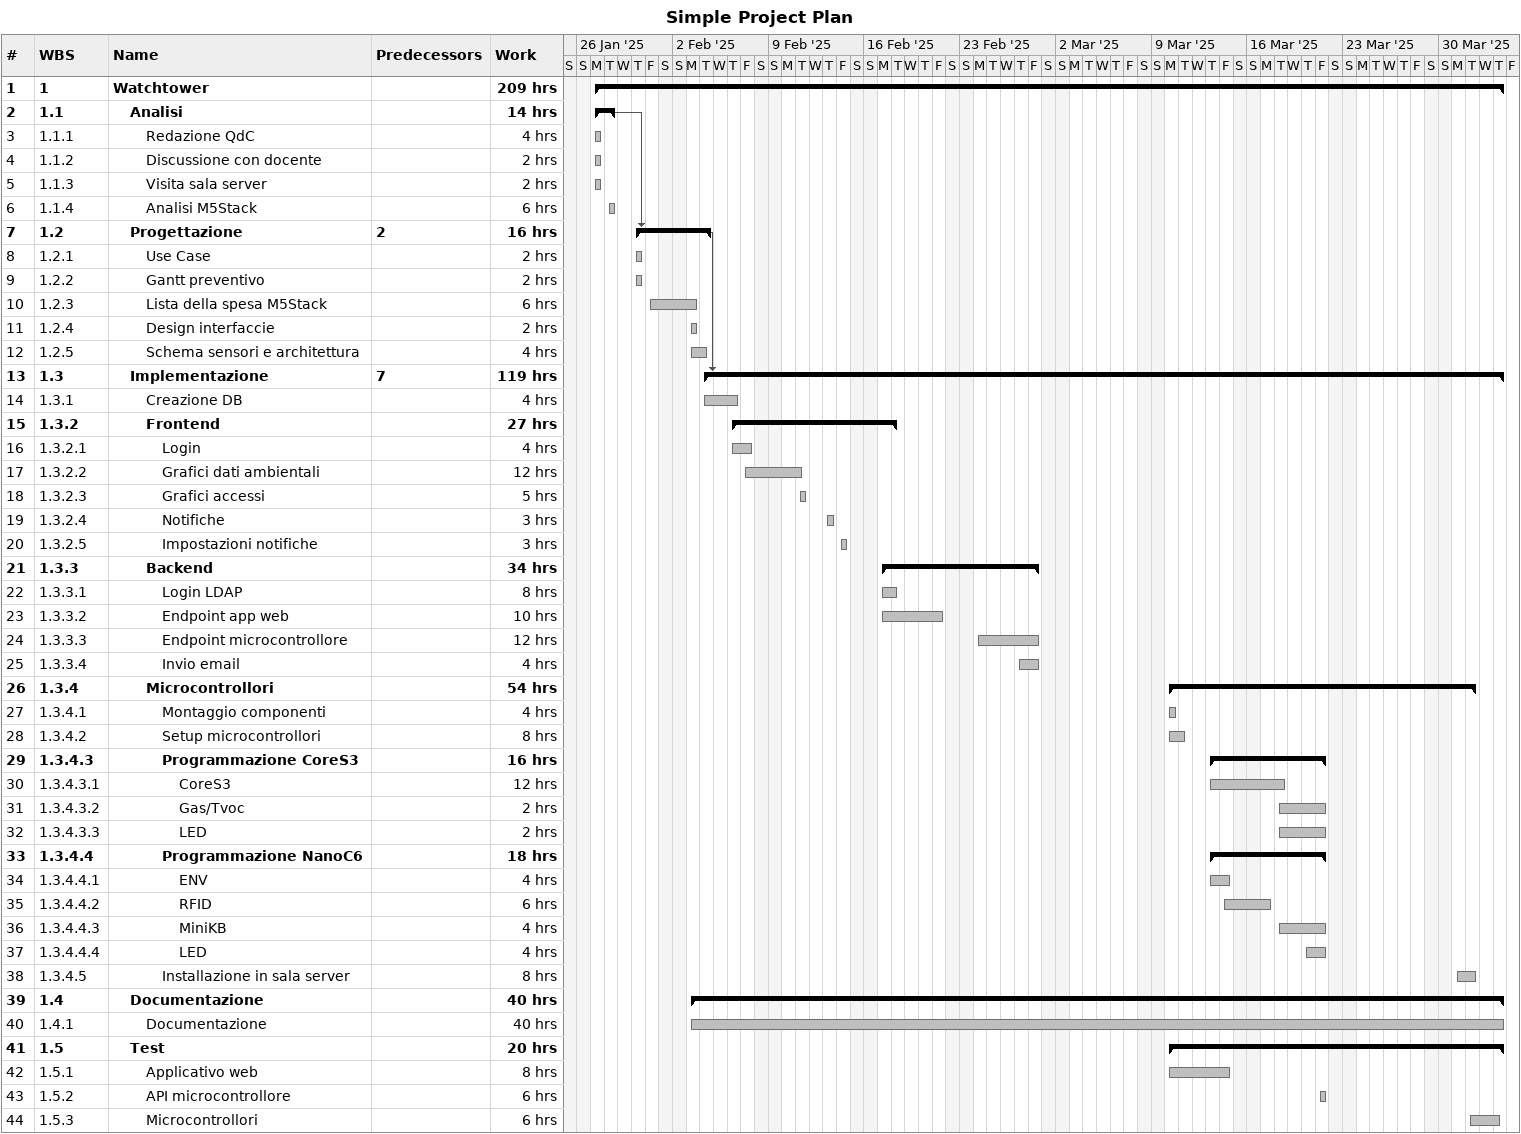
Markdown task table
Simple Project Plan

| ID | WBS | Task | Start | Finish | Predecessors | Work (h) |
|---|---|---|---|---|---|---|
| 1 | 1 | **Watchtower** | 2025-01-27 | 2025-04-03 |  | 209 |
| 2 | 1.1 | **Analisi** | 2025-01-27 | 2025-01-28 |  | 14 |
| 3 | 1.1.1 | Redazione QdC | 2025-01-27 | 2025-01-27 |  | 4 |
| 4 | 1.1.2 | Discussione con docente | 2025-01-27 | 2025-01-27 |  | 2 |
| 5 | 1.1.3 | Visita sala server | 2025-01-27 | 2025-01-27 |  | 2 |
| 6 | 1.1.4 | Analisi M5Stack | 2025-01-28 | 2025-01-28 |  | 6 |
| 7 | 1.2 | **Progettazione** | 2025-01-30 | 2025-02-04 | 2 | 16 |
| 8 | 1.2.1 | Use Case | 2025-01-30 | 2025-01-30 |  | 2 |
| 9 | 1.2.2 | Gantt preventivo | 2025-01-30 | 2025-01-30 |  | 2 |
| 10 | 1.2.3 | Lista della spesa M5Stack | 2025-01-31 | 2025-02-03 |  | 6 |
| 11 | 1.2.4 | Design interfaccie | 2025-02-03 | 2025-02-03 |  | 2 |
| 12 | 1.2.5 | Schema sensori e architettura | 2025-02-03 | 2025-02-04 |  | 4 |
| 13 | 1.3 | **Implementazione** | 2025-02-04 | 2025-04-03 | 7 | 119 |
| 14 | 1.3.1 | Creazione DB | 2025-02-04 | 2025-02-06 |  | 4 |
| 15 | 1.3.2 | **Frontend** | 2025-02-06 | 2025-02-18 |  | 27 |
| 16 | 1.3.2.1 | Login | 2025-02-06 | 2025-02-07 |  | 4 |
| 17 | 1.3.2.2 | Grafici dati ambientali | 2025-02-07 | 2025-02-11 |  | 12 |
| 18 | 1.3.2.3 | Grafici accessi | 2025-02-11 | 2025-02-11 |  | 5 |
| 19 | 1.3.2.4 | Notifiche | 2025-02-13 | 2025-02-13 |  | 3 |
| 20 | 1.3.2.5 | Impostazioni notifiche | 2025-02-14 | 2025-02-14 |  | 3 |
| 21 | 1.3.3 | **Backend** | 2025-02-17 | 2025-02-28 |  | 34 |
| 22 | 1.3.3.1 | Login LDAP | 2025-02-17 | 2025-02-18 |  | 8 |
| 23 | 1.3.3.2 | Endpoint app web | 2025-02-17 | 2025-02-21 |  | 10 |
| 24 | 1.3.3.3 | Endpoint microcontrollore | 2025-02-24 | 2025-02-28 |  | 12 |
| 25 | 1.3.3.4 | Invio email | 2025-02-27 | 2025-02-28 |  | 4 |
| 26 | 1.3.4 | **Microcontrollori** | 2025-03-10 | 2025-04-01 |  | 54 |
| 27 | 1.3.4.1 | Montaggio componenti | 2025-03-10 | 2025-03-10 |  | 4 |
| 28 | 1.3.4.2 | Setup microcontrollori | 2025-03-10 | 2025-03-11 |  | 8 |
| 29 | 1.3.4.3 | **Programmazione CoreS3** | 2025-03-13 | 2025-03-21 |  | 16 |
| 30 | 1.3.4.3.1 | CoreS3 | 2025-03-13 | 2025-03-18 |  | 12 |
| 31 | 1.3.4.3.2 | Gas/Tvoc | 2025-03-18 | 2025-03-21 |  | 2 |
| 32 | 1.3.4.3.3 | LED | 2025-03-18 | 2025-03-21 |  | 2 |
| 33 | 1.3.4.4 | **Programmazione NanoC6** | 2025-03-13 | 2025-03-21 |  | 18 |
| 34 | 1.3.4.4.1 | ENV | 2025-03-13 | 2025-03-14 |  | 4 |
| 35 | 1.3.4.4.2 | RFID | 2025-03-14 | 2025-03-17 |  | 6 |
| 36 | 1.3.4.4.3 | MiniKB | 2025-03-18 | 2025-03-21 |  | 4 |
| 37 | 1.3.4.4.4 | LED | 2025-03-20 | 2025-03-21 |  | 4 |
| 38 | 1.3.4.5 | Installazione in sala server | 2025-03-31 | 2025-04-01 |  | 8 |
| 39 | 1.4 | **Documentazione** | 2025-02-03 | 2025-04-03 |  | 40 |
| 40 | 1.4.1 | Documentazione | 2025-02-03 | 2025-04-03 |  | 40 |
| 41 | 1.5 | **Test** | 2025-03-10 | 2025-04-03 |  | 20 |
| 42 | 1.5.1 | Applicativo web | 2025-03-10 | 2025-03-14 |  | 8 |
| 43 | 1.5.2 | API microcontrollore | 2025-03-21 | 2025-03-21 |  | 6 |
| 44 | 1.5.3 | Microcontrollori | 2025-04-01 | 2025-04-03 |  | 6 |
